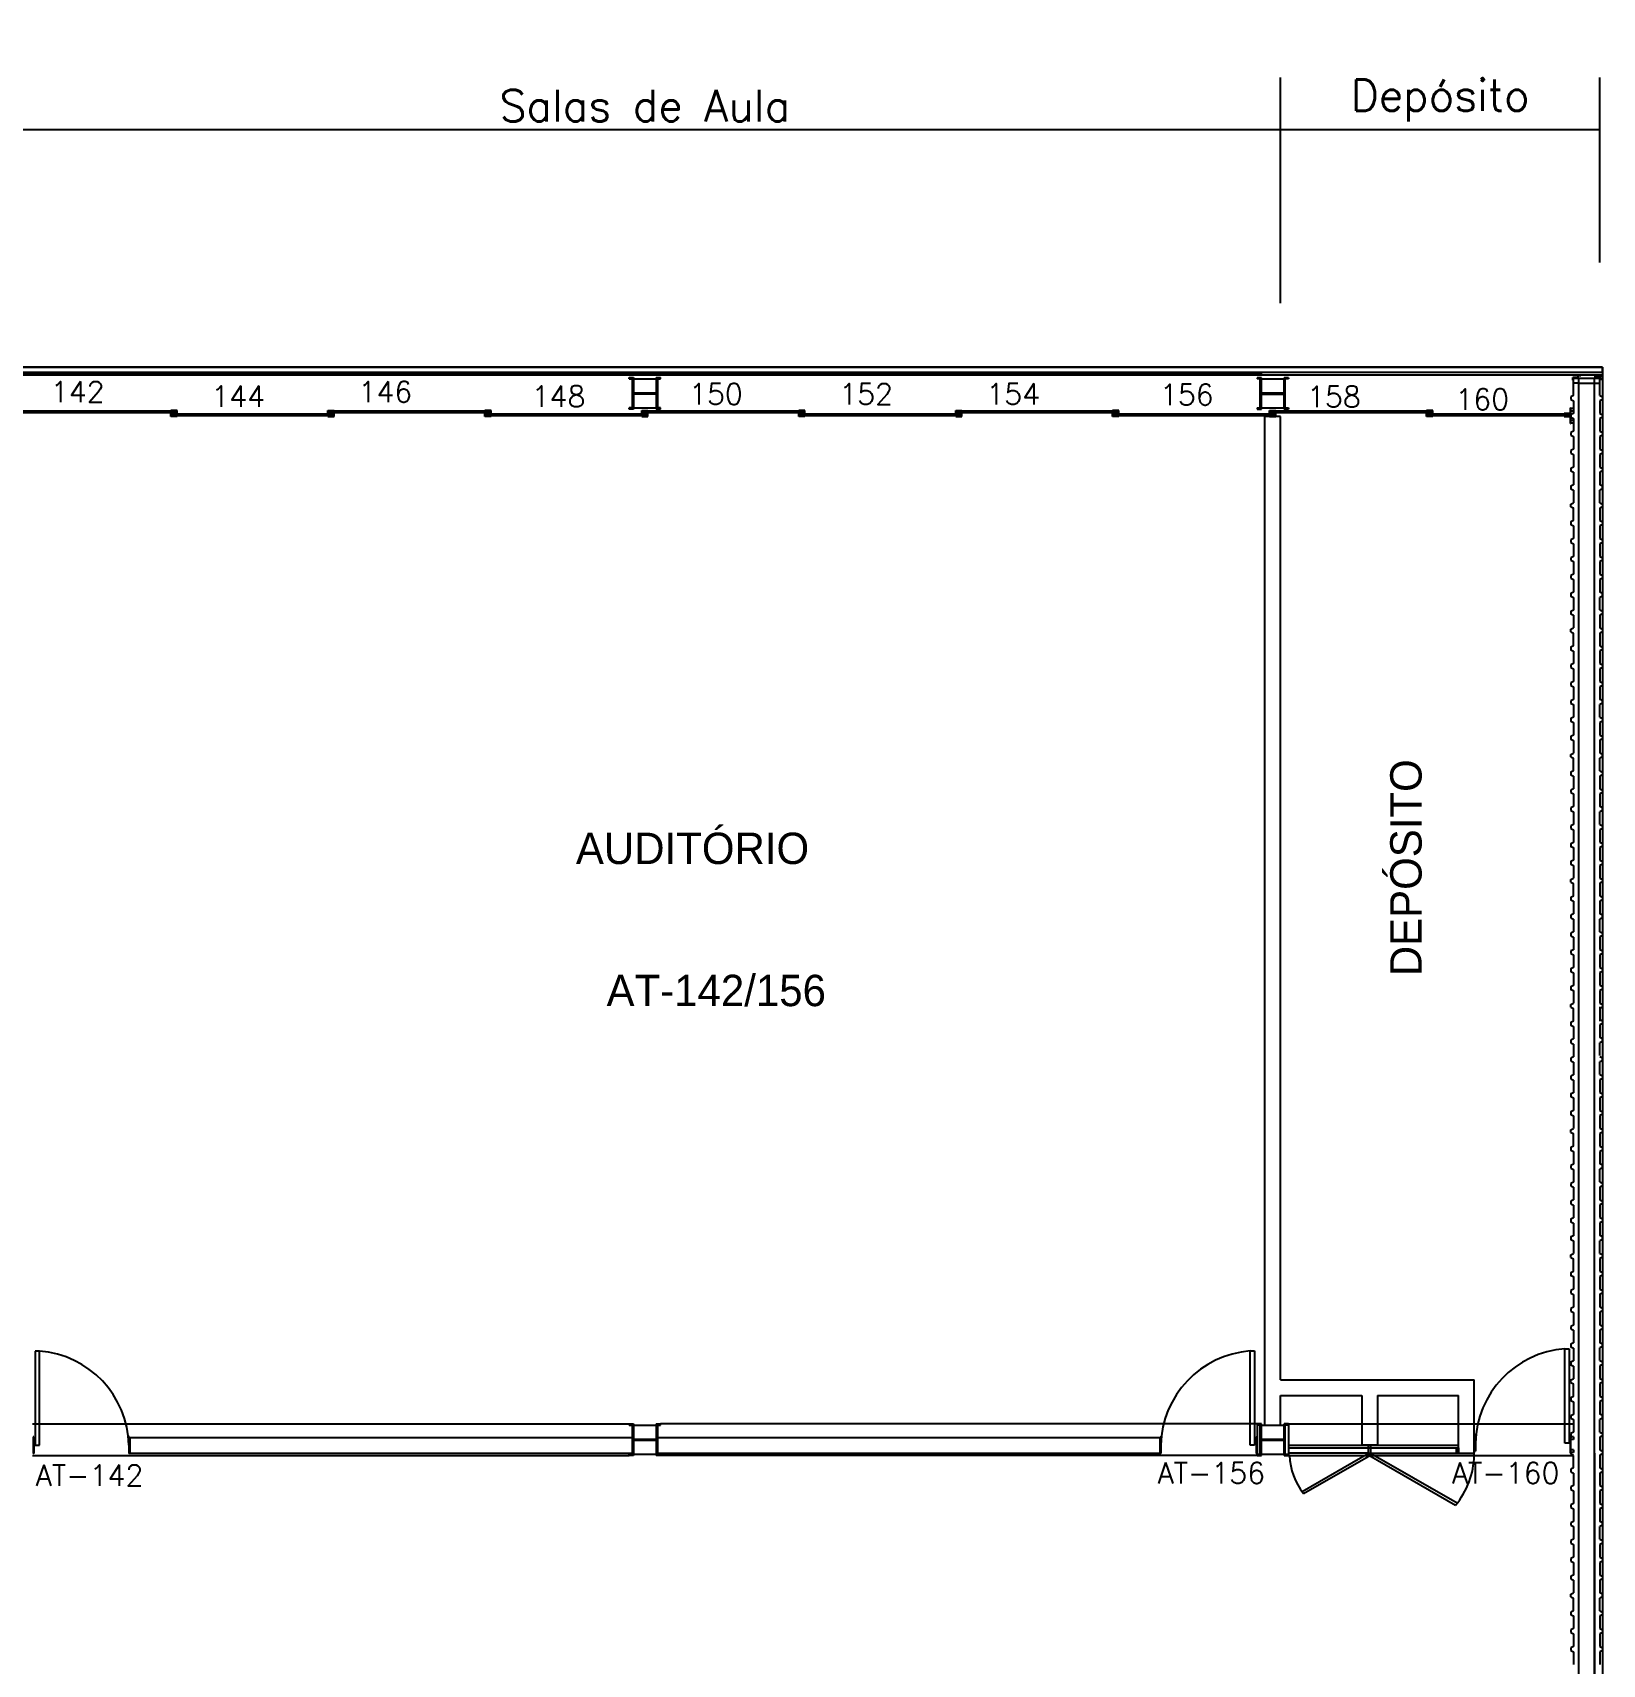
# Model space of a CAD drawing. Header units: millimetres. Extents: x 3509 to 3629, y 975 to 1006.
# Drawn here: x 3614.16 to 3629.16, y 990.36 to 1005.95 of the extents above; entities that cross this region are included whole.
import ezdxf
from ezdxf.enums import TextEntityAlignment as Align

# ---------------------------------------------------------------- set-up
doc = ezdxf.new("R2010")
doc.units = ezdxf.units.MM
for name, color, linetype in [('3', 2, 'Continuous'), ('ENDEREÇO', 2, 'Continuous'), ('MATRIZ', 2, 'Continuous'), ('MATRIZ-1', 1, 'Continuous'), ('NMOD', 2, 'Continuous'), ('TEXTO-CENTRO-CUSTO', 2, 'Continuous')]:
    doc.layers.add(name, color=color, linetype=linetype)
doc.styles.add('FONTE', font='FONTE.shx', dxfattribs={"height": 0.4})
doc.styles.add('ROMANS', font='simplex.shx', dxfattribs={"height": 0.3})
doc.styles.add('UNB-100', font='simplex.shx', dxfattribs={"height": 0.2})
doc.dimstyles.new('1', dxfattribs={"dimtxt": 0.3, "dimasz": 0.18, "dimexe": 0.5, "dimexo": 1, "dimgap": 0.08, "dimtad": 1, "dimdec": 4, "dimzin": 12, "dimdsep": 46, "dimtxsty": 'ROMANS', "dimblk1": 'NONE', "dimblk2": 'NONE', "dimsah": 1, "dimcen": 0, "dimclrd": 2, "dimclre": 2, "dimclrt": 2, "dimadec": 0, "dimazin": 0, "dimtfac": 1, "dimtdec": 4, "dimtofl": 0, "dimtmove": 2, "dimatfit": 3, "dimldrblk": 'NONE', "dimfxl": 1, "dimtolj": 1, "dimtzin": 4, "dimarcsym": 0})

# ---------------------------------------------------------------- blocks, each defined once
blk = doc.blocks.new('*D25')
at = {"layer": 'DEFPOINTS', "color": 0, "linetype": 'Continuous', "transparency": 16777216}
for p in [(3626.081, 1005.023), (3626.081, 1002.753), (3629.13, 1002.753)]:
    blk.add_point(p, dxfattribs=at)
at = {"layer": 'TEXTO-CENTRO-CUSTO', "color": 2, "linetype": 'Continuous', "lineweight": -2, "transparency": 16777216}
for p, q in [((3626.081, 1003.753), (3626.081, 1005.523)), ((3629.13, 1003.753), (3629.13, 1005.523)), ((3629.13, 1005.023), (3626.081, 1005.023))]:
    blk.add_line(p, q, dxfattribs=at)
at = {"layer": 'TEXTO-CENTRO-CUSTO', "color": 2, "linetype": 'Continuous', "transparency": 16777216, "insert": (3627.605, 1005.303), "char_height": 0.3, "attachment_point": 5, "style": 'ROMANS'}
blk.add_mtext('\\A1;\\C256;Depósito', dxfattribs=at)
blk = doc.blocks.new('_NONE')
at = {"color": 0, "linetype": 'ByBlock'}
blk.add_circle((0, 0), 0.25, dxfattribs=at)
blk = doc.blocks.new('*D31')
at = {"layer": 'DEFPOINTS', "color": 0, "transparency": 16777216}
for p in [(3613.931, 1005.023), (3613.931, 1002.366), (3626.081, 1002.366)]:
    blk.add_point(p, dxfattribs=at)
at = {"layer": 'TEXTO-CENTRO-CUSTO', "color": 2, "lineweight": -2, "transparency": 16777216}
for p, q in [((3613.931, 1003.366), (3613.931, 1005.523)), ((3626.081, 1003.366), (3626.081, 1005.523)), ((3626.081, 1005.023), (3613.931, 1005.023))]:
    blk.add_line(p, q, dxfattribs=at)
at = {"layer": 'TEXTO-CENTRO-CUSTO', "color": 2, "transparency": 16777216, "insert": (3620.006, 1005.253), "char_height": 0.3, "attachment_point": 5, "style": 'ROMANS'}
blk.add_mtext('\\A1;Salas de Aula', dxfattribs=at)

msp = doc.modelspace()

# ---------------------------------------------------------------- linework, layer by layer
msp.add_lwpolyline([(3508.85567, 1002.75329), (3629.15508, 1002.75329), (3629.15508, 978.25329), (3508.85567, 978.25329)], close=True)
at = {"layer": 'MATRIZ'}
for p, q in [((3625.93067, 992.64129), (3625.93067, 1002.28096)), ((3626.08067, 1002.28096), (3625.93067, 1002.28096)), ((3626.08067, 993.07572), (3626.08067, 1002.28096)), ((3628.85508, 1002.29992), (3628.85508, 1002.27492)), ((3614.2212, 993.35001), (3614.1812, 993.35001)), ((3614.1812, 993.35001), (3614.1812, 992.45001)), ((3614.2212, 992.45001), (3614.2212, 993.35001)), ((3625.79014, 993.35081), (3625.83014, 993.35081)), ((3625.79014, 992.45081), (3625.79014, 993.35081)), ((3625.83014, 993.35081), (3625.83014, 992.45081)), ((3628.79704, 993.3714), (3628.83704, 993.3714)), ((3628.79704, 992.4714), (3628.79704, 993.3714)), ((3628.83704, 993.3714), (3628.83704, 992.4714)), ((3626.08067, 993.07572), (3627.93077, 993.07572)), ((3627.93077, 992.35329), (3627.93077, 993.07572)), ((3626.08067, 992.92572), (3626.85572, 992.92572)), ((3626.08067, 992.64129), (3626.08067, 992.92572)), ((3626.85572, 992.92572), (3626.85572, 992.45075)), ((3627.00572, 992.92572), (3627.78077, 992.92572)), ((3627.00572, 992.92572), (3627.00572, 992.45074)), ((3627.78077, 992.37572), (3627.78077, 992.92572)), ((3619.85567, 992.64129), (3619.85567, 992.65329)), ((3619.85567, 992.65329), (3619.89767, 992.65329)), ((3619.89767, 992.65329), (3619.89767, 992.35329)), ((3620.11367, 992.65329), (3620.15567, 992.65329)), ((3620.11367, 992.65329), (3620.11367, 992.35329)), ((3620.15567, 992.64129), (3620.15567, 992.65329)), ((3625.89767, 992.65329), (3625.85567, 992.65329)), ((3625.85567, 992.65329), (3625.85567, 992.64129)), ((3625.89767, 992.35329), (3625.89767, 992.65329)), ((3626.11367, 992.35329), (3626.11367, 992.65329)), ((3626.15567, 992.65329), (3626.11367, 992.65329)), ((3626.15567, 992.65329), (3626.15567, 992.64129)), ((3614.16567, 992.53044), (3614.16067, 992.53044)), ((3614.16067, 992.53044), (3614.16067, 992.37044)), ((3614.16567, 992.53044), (3614.16567, 992.37044)), ((3615.08057, 992.53044), (3615.07557, 992.53044)), ((3615.07557, 992.53044), (3615.07557, 992.37044)), ((3615.08057, 992.53044), (3615.08057, 992.37044)), ((3615.08557, 992.52495), (3619.88567, 992.52495)), ((3615.08557, 992.52495), (3615.08557, 992.37495)), ((3619.85567, 992.64129), (3619.88567, 992.64129)), ((3619.88567, 992.64129), (3619.88567, 992.36529)), ((3619.89767, 992.64129), (3620.11367, 992.64129)), ((3619.89767, 992.50929), (3620.11367, 992.50929)), ((3619.89767, 992.49729), (3620.11367, 992.49729)), ((3620.12567, 992.64129), (3620.12567, 992.36529)), ((3620.12567, 992.64129), (3620.15567, 992.64129)), ((3620.12567, 992.52495), (3624.92577, 992.52495)), ((3624.92577, 992.52495), (3624.92577, 992.37495)), ((3624.93077, 992.53124), (3624.93577, 992.53124)), ((3624.93077, 992.53124), (3624.93077, 992.37124)), ((3624.93577, 992.53124), (3624.93577, 992.37124)), ((3625.84567, 992.53124), (3625.85067, 992.53124)), ((3625.84567, 992.53124), (3625.84567, 992.37124)), ((3625.85067, 992.53124), (3625.85067, 992.37124)), ((3625.88567, 992.64129), (3625.85567, 992.64129)), ((3625.85567, 992.64129), (3625.85567, 992.36529)), ((3625.88567, 992.36529), (3625.88567, 992.64129)), ((3625.89767, 992.64129), (3626.11367, 992.64129)), ((3625.89767, 992.50929), (3626.11367, 992.50929)), ((3625.89767, 992.49729), (3626.11367, 992.49729)), ((3626.12567, 992.36529), (3626.12567, 992.64129)), ((3626.15567, 992.64129), (3626.12567, 992.64129)), ((3626.15567, 992.64129), (3626.15567, 992.36529)), ((3627.93767, 992.55182), (3627.93767, 992.39182)), ((3627.93767, 992.55182), (3627.94267, 992.55182)), ((3627.94267, 992.55182), (3627.94267, 992.39182)), ((3628.85008, 992.37529), (3628.85008, 992.53529)), ((3628.85008, 992.53529), (3628.85508, 992.53529)), ((3628.85508, 992.53625), (3628.867, 992.53029)), ((3628.85508, 992.37529), (3628.85508, 992.53529)), ((3628.88008, 992.53029), (3628.85508, 992.53029)), ((3628.85508, 992.50529), (3628.85508, 992.53029)), ((3628.88008, 992.50529), (3628.85508, 992.50529)), ((3628.88008, 992.53029), (3628.88008, 992.50529)), ((3614.16567, 992.37044), (3614.16067, 992.37044)), ((3614.1812, 992.45001), (3614.2212, 992.45001)), ((3615.08057, 992.37044), (3615.07557, 992.37044)), ((3615.08557, 992.37495), (3619.88567, 992.37495)), ((3619.88567, 992.36529), (3619.85567, 992.36529)), ((3619.85567, 992.35329), (3619.85567, 992.36529)), ((3619.89767, 992.35329), (3619.85567, 992.35329)), ((3619.89767, 992.36529), (3620.11367, 992.36529)), ((3620.15567, 992.35329), (3620.11367, 992.35329)), ((3620.12567, 992.37495), (3624.92577, 992.37495)), ((3620.15567, 992.36529), (3620.12567, 992.36529)), ((3620.15567, 992.35329), (3620.15567, 992.36529)), ((3624.93077, 992.37124), (3624.93577, 992.37124)), ((3625.83014, 992.45081), (3625.79014, 992.45081)), ((3625.84567, 992.37124), (3625.85067, 992.37124)), ((3625.85567, 992.36529), (3625.88567, 992.36529)), ((3625.85567, 992.35329), (3625.85567, 992.36529)), ((3625.85567, 992.35329), (3625.89767, 992.35329)), ((3625.89767, 992.36529), (3626.11367, 992.36529)), ((3626.11367, 992.35329), (3626.15567, 992.35329)), ((3626.12567, 992.36529), (3626.15567, 992.36529)), ((3626.15508, 992.42579), (3627.78077, 992.4257)), ((3626.15567, 992.45079), (3627.78077, 992.4507)), ((3626.15567, 992.36529), (3626.15567, 992.35329)), ((3626.92772, 992.37572), (3626.16568, 992.37572)), ((3626.16568, 992.35329), (3626.79017, 992.35329)), ((3626.92772, 992.37572), (3626.28667, 992.00561)), ((3626.30039, 991.98764), (3626.93893, 992.3563)), ((3626.79017, 992.35329), (3626.92772, 992.35329)), ((3627.00572, 992.45074), (3626.85572, 992.45075)), ((3626.92072, 992.37579), (3626.92072, 992.45075)), ((3626.92072, 992.45068), (3626.94072, 992.45068)), ((3626.92072, 992.37572), (3626.94072, 992.37572)), ((3626.92072, 992.37572), (3626.94072, 992.37572)), ((3626.93372, 992.37572), (3626.92251, 992.3563)), ((3626.92251, 992.3563), (3627.75239, 991.87716)), ((3626.92772, 992.37572), (3626.92772, 992.35329)), ((3626.92772, 992.37572), (3626.93893, 992.3563)), ((3627.76655, 991.89489), (3626.93372, 992.37572)), ((3626.93372, 992.37572), (3626.93372, 992.35329)), ((3626.93372, 992.37572), (3627.78077, 992.37572)), ((3626.93372, 992.35329), (3627.93077, 992.35329)), ((3626.94072, 992.45068), (3626.94072, 992.37572)), ((3627.76077, 992.37579), (3627.76077, 992.42579)), ((3627.76077, 992.42572), (3627.78077, 992.42572)), ((3627.76077, 992.37572), (3627.78077, 992.37572)), ((3627.78077, 992.42572), (3627.78077, 992.37572)), ((3627.78077, 992.37572), (3627.93077, 992.37572)), ((3627.93767, 992.39182), (3627.94267, 992.39182)), ((3628.83704, 992.4714), (3628.79704, 992.4714)), ((3628.85008, 992.37529), (3628.85508, 992.37529)), ((3628.88008, 992.40523), (3628.85508, 992.40523)), ((3628.85508, 992.38023), (3628.85508, 992.40523)), ((3628.85508, 992.38023), (3628.85508, 992.36745)), ((3628.88008, 992.38023), (3628.85508, 992.38023)), ((3628.85508, 992.36745), (3628.88008, 992.35495)), ((3628.88008, 992.40523), (3628.88008, 992.38023))]:
    msp.add_line(p, q, dxfattribs=at)
for centre, radius, start, end in [((3614.15174, 992.42854), 0.92408, 1.357712, 85.689503), ((3625.85959, 992.42934), 0.92408, 94.310497, 178.642288), ((3628.8665, 992.44993), 0.92408, 94.310497, 178.642288), ((3626.79017, 992.37572), 0.62489, 182.056655, 218.392095), ((3627.14627, 992.37572), 0.78482, 320.561489, 358.362579)]:
    msp.add_arc(centre, radius, start, end, dxfattribs=at)
at = {"layer": 'MATRIZ-1'}
for p, q in [((3629.15508, 1002.75329), (3508.85567, 1002.75329)), ((3629.15508, 1002.70329), (3594.51008, 1002.70329)), ((3629.15508, 1002.67829), (3594.51008, 1002.67829)), ((3625.90525, 1002.68763), (3596.69375, 1002.68763)), ((3619.85567, 1002.64172), (3619.85567, 1002.65372)), ((3619.85567, 1002.65372), (3619.89767, 1002.65372)), ((3619.85567, 1002.64172), (3619.88567, 1002.64172)), ((3619.88567, 1002.64172), (3619.88567, 1002.36572)), ((3619.89767, 1002.65372), (3619.89767, 1002.35372)), ((3619.89767, 1002.64172), (3620.11367, 1002.64172)), ((3620.11367, 1002.65372), (3620.11367, 1002.35372)), ((3620.11367, 1002.65372), (3620.15567, 1002.65372)), ((3620.12567, 1002.64172), (3620.12567, 1002.36572)), ((3620.12567, 1002.64172), (3620.15567, 1002.64172)), ((3620.15567, 1002.64172), (3620.15567, 1002.65372)), ((3625.89767, 1002.70329), (3625.85567, 1002.70329)), ((3625.85567, 1002.65329), (3625.85567, 1002.64129)), ((3625.89767, 1002.65329), (3625.85567, 1002.65329)), ((3625.88567, 1002.64129), (3625.85567, 1002.64129)), ((3625.88567, 1002.36529), (3625.88567, 1002.64129)), ((3625.89767, 1002.35329), (3625.89767, 1002.65329)), ((3625.89767, 1002.64172), (3626.11367, 1002.64172)), ((3626.11367, 1002.35329), (3626.11367, 1002.65329)), ((3626.15567, 1002.65329), (3626.11367, 1002.65329)), ((3626.15567, 1002.64129), (3626.12567, 1002.64129)), ((3626.12567, 1002.36529), (3626.12567, 1002.64129)), ((3626.15567, 1002.65329), (3626.15567, 1002.64129)), ((3628.87414, 1002.62972), (3628.87414, 1002.65572)), ((3628.92308, 1002.65572), (3628.87414, 1002.65572)), ((3628.88008, 1002.65372), (3628.88008, 1002.65372)), ((3628.88008, 1002.65372), (3628.88008, 1002.65372)), ((3628.88008, 1002.59972), (3628.88008, 1002.64972)), ((3628.88008, 1002.64972), (3629.13008, 1002.64972)), ((3628.92308, 1002.65572), (3628.92308, 1002.6729)), ((3628.92308, 1002.6729), (3628.94808, 1002.6729)), ((3628.92408, 1002.6729), (3628.94808, 1002.6729)), ((3628.93008, 1002.59972), (3628.93008, 1002.64972)), ((3629.08008, 1002.59972), (3629.08008, 1002.64972)), ((3629.08708, 1002.65572), (3629.08708, 1002.67168)), ((3629.08708, 1002.67168), (3629.15508, 1002.67168)), ((3629.08708, 1002.65572), (3629.14161, 1002.65572)), ((3629.13008, 1002.59972), (3629.13008, 1002.64972)), ((3629.14161, 1002.62972), (3629.14161, 1002.65572)), ((3629.15508, 1002.70329), (3629.15508, 1002.75329)), ((3629.15508, 1002.7038), (3629.15508, 1002.67168)), ((3619.89767, 1002.50972), (3620.11367, 1002.50972)), ((3619.89767, 1002.49772), (3620.11367, 1002.49772)), ((3625.89767, 1002.50929), (3626.11367, 1002.50929)), ((3625.89767, 1002.49729), (3626.11367, 1002.49729)), ((3628.88008, 1002.48288), (3628.85508, 1002.47038)), ((3628.88008, 1002.48288), (3628.88008, 1002.59972)), ((3628.93008, 1002.59972), (3628.88008, 1002.59972)), ((3628.93008, 987.28053), (3628.93008, 1002.59972)), ((3628.93008, 1002.59972), (3629.08008, 1002.59972)), ((3629.08008, 987.28053), (3629.08008, 1002.59972)), ((3629.08008, 1002.59972), (3629.13008, 1002.59972)), ((3629.13008, 1002.48249), (3629.13008, 1002.59972)), ((3629.13008, 1002.48249), (3629.15508, 1002.46999)), ((3615.52867, 1002.33396), (3613.98267, 1002.33396)), ((3615.52867, 1002.31796), (3613.98267, 1002.31796)), ((3615.53567, 1002.34096), (3615.47567, 1002.34096)), ((3615.52867, 1002.31796), (3615.52867, 1002.33396)), ((3615.53567, 1002.31096), (3615.53567, 1002.34096)), ((3616.97567, 1002.34096), (3617.03567, 1002.34096)), ((3616.97567, 1002.31096), (3616.97567, 1002.34096)), ((3616.98267, 1002.31796), (3616.98267, 1002.33396)), ((3618.52867, 1002.33396), (3616.98267, 1002.33396)), ((3618.52867, 1002.31796), (3616.98267, 1002.31796)), ((3618.53567, 1002.34096), (3618.47567, 1002.34096)), ((3618.52867, 1002.31796), (3618.52867, 1002.33396)), ((3618.53567, 1002.31096), (3618.53567, 1002.34096)), ((3619.88567, 1002.36572), (3619.85567, 1002.36572)), ((3619.85567, 1002.35372), (3619.85567, 1002.36572)), ((3619.89767, 1002.35372), (3619.85567, 1002.35372)), ((3619.89767, 1002.36572), (3620.11367, 1002.36572)), ((3619.97567, 1002.34096), (3620.03567, 1002.34096)), ((3619.97567, 1002.31096), (3619.97567, 1002.34096)), ((3619.98267, 1002.31796), (3619.98267, 1002.33396)), ((3621.52867, 1002.33396), (3619.98267, 1002.33396)), ((3621.52867, 1002.31796), (3619.98267, 1002.31796)), ((3620.15567, 1002.35372), (3620.11367, 1002.35372)), ((3620.15567, 1002.36572), (3620.12567, 1002.36572)), ((3620.15567, 1002.35372), (3620.15567, 1002.36572)), ((3621.53567, 1002.34096), (3621.47567, 1002.34096)), ((3621.52867, 1002.31796), (3621.52867, 1002.33396)), ((3621.53567, 1002.31096), (3621.53567, 1002.34096)), ((3622.97567, 1002.34096), (3623.03567, 1002.34096)), ((3622.97567, 1002.31096), (3622.97567, 1002.34096)), ((3624.52867, 1002.33396), (3622.98267, 1002.33396)), ((3622.98267, 1002.31796), (3622.98267, 1002.33396)), ((3624.52867, 1002.31796), (3622.98267, 1002.31796)), ((3624.53567, 1002.34096), (3624.47567, 1002.34096)), ((3624.52867, 1002.31796), (3624.52867, 1002.33396)), ((3624.53567, 1002.31096), (3624.53567, 1002.34096)), ((3625.85567, 1002.36529), (3625.88567, 1002.36529)), ((3625.85567, 1002.36529), (3625.85567, 1002.35329)), ((3625.85567, 1002.35329), (3625.89767, 1002.35329)), ((3625.89767, 1002.36572), (3626.11367, 1002.36572)), ((3625.97567, 1002.34096), (3626.03567, 1002.34096)), ((3625.97567, 1002.31096), (3625.97567, 1002.34096)), ((3627.52867, 1002.33396), (3625.98267, 1002.33396)), ((3625.98267, 1002.31796), (3625.98267, 1002.33396)), ((3627.52867, 1002.31796), (3625.98267, 1002.31796)), ((3626.11367, 1002.35329), (3626.15567, 1002.35329)), ((3626.12567, 1002.36529), (3626.15567, 1002.36529)), ((3626.15567, 1002.36529), (3626.15567, 1002.35329)), ((3627.53567, 1002.34096), (3627.47567, 1002.34096)), ((3627.52867, 1002.31796), (3627.52867, 1002.33396)), ((3627.53567, 1002.31096), (3627.53567, 1002.34096)), ((3628.85008, 1002.21448), (3628.85008, 1002.36448)), ((3628.85008, 1002.36448), (3628.85508, 1002.36448)), ((3628.85508, 1002.47038), (3628.85508, 1002.44538)), ((3628.85508, 1002.44538), (3628.88008, 1002.43288)), ((3628.85508, 1002.21448), (3628.85508, 1002.36448)), ((3628.85508, 1002.33448), (3628.85508, 1002.35948)), ((3628.88008, 1002.35948), (3628.85508, 1002.35948)), ((3628.88008, 1002.33448), (3628.85508, 1002.33448)), ((3628.88008, 1002.43288), (3628.88008, 1002.31242)), ((3628.88008, 1002.35948), (3628.88008, 1002.33448)), ((3629.15508, 1002.44499), (3629.13008, 1002.43249)), ((3629.13008, 1002.43249), (3629.13008, 1002.31204)), ((3629.15508, 1002.46999), (3629.15508, 1002.44499)), ((3615.47567, 1002.31096), (3615.53567, 1002.31096)), ((3615.47567, 1002.28096), (3615.47567, 1002.31096)), ((3615.53567, 1002.28096), (3615.47567, 1002.28096)), ((3617.02867, 1002.30396), (3615.48267, 1002.30396)), ((3615.48267, 1002.30396), (3615.48267, 1002.28796)), ((3617.02867, 1002.28796), (3615.48267, 1002.28796)), ((3617.03567, 1002.31096), (3616.97567, 1002.31096)), ((3616.97567, 1002.28096), (3617.03567, 1002.28096)), ((3617.02867, 1002.30396), (3617.02867, 1002.28796)), ((3617.03567, 1002.28096), (3617.03567, 1002.31096)), ((3618.47567, 1002.31096), (3618.53567, 1002.31096)), ((3618.47567, 1002.28096), (3618.47567, 1002.31096)), ((3618.53567, 1002.28096), (3618.47567, 1002.28096)), ((3620.02867, 1002.30396), (3618.48267, 1002.30396)), ((3618.48267, 1002.30396), (3618.48267, 1002.28796)), ((3620.02867, 1002.28796), (3618.48267, 1002.28796)), ((3620.03567, 1002.31096), (3619.97567, 1002.31096)), ((3619.97567, 1002.28096), (3620.03567, 1002.28096)), ((3620.02867, 1002.30396), (3620.02867, 1002.28796)), ((3620.03567, 1002.28096), (3620.03567, 1002.31096)), ((3621.47567, 1002.31096), (3621.53567, 1002.31096)), ((3621.47567, 1002.28096), (3621.47567, 1002.31096)), ((3621.53567, 1002.28096), (3621.47567, 1002.28096)), ((3623.02867, 1002.30396), (3621.48267, 1002.30396)), ((3621.48267, 1002.30396), (3621.48267, 1002.28796)), ((3623.02867, 1002.28796), (3621.48267, 1002.28796)), ((3623.03567, 1002.31096), (3622.97567, 1002.31096)), ((3622.97567, 1002.28096), (3623.03567, 1002.28096)), ((3623.02867, 1002.30396), (3623.02867, 1002.28796)), ((3623.03567, 1002.28096), (3623.03567, 1002.31096)), ((3624.47567, 1002.31096), (3624.53567, 1002.31096)), ((3624.47567, 1002.28096), (3624.47567, 1002.31096)), ((3624.53567, 1002.28096), (3624.47567, 1002.28096)), ((3624.48267, 1002.30396), (3624.48267, 1002.28796)), ((3626.02867, 1002.30396), (3624.48267, 1002.30396)), ((3626.02867, 1002.28796), (3624.48267, 1002.28796)), ((3626.03567, 1002.31096), (3625.97567, 1002.31096)), ((3625.97567, 1002.28096), (3626.03567, 1002.28096)), ((3626.02867, 1002.30396), (3626.02867, 1002.28796)), ((3626.03567, 1002.28096), (3626.03567, 1002.31096)), ((3627.47567, 1002.31096), (3627.53567, 1002.31096)), ((3627.47567, 1002.28096), (3627.47567, 1002.31096)), ((3627.53567, 1002.28096), (3627.47567, 1002.28096)), ((3628.84308, 1002.30396), (3627.48267, 1002.30396)), ((3627.48267, 1002.30396), (3627.48267, 1002.28796)), ((3628.84308, 1002.28796), (3627.48267, 1002.28796)), ((3628.85008, 1002.31096), (3628.79008, 1002.31096)), ((3628.79008, 1002.28096), (3628.85008, 1002.28096)), ((3628.84308, 1002.30396), (3628.84308, 1002.28796)), ((3628.85008, 1002.28096), (3628.85008, 1002.31096)), ((3628.85008, 1002.21448), (3628.85508, 1002.21448)), ((3628.88008, 1002.31242), (3628.85508, 1002.29992)), ((3628.85508, 1002.27492), (3628.88008, 1002.26242)), ((3628.85508, 1002.21942), (3628.85508, 1002.24442)), ((3628.88008, 1002.24442), (3628.85508, 1002.24442)), ((3628.88008, 1002.21942), (3628.85508, 1002.21942)), ((3628.88008, 1002.26242), (3628.88008, 1002.14128)), ((3628.88008, 1002.24442), (3628.88008, 1002.21942)), ((3629.13008, 1002.31204), (3629.15508, 1002.29954)), ((3629.15508, 1002.27454), (3629.13008, 1002.26204)), ((3629.13008, 1002.26204), (3629.13008, 1002.14089)), ((3629.15508, 1002.29954), (3629.15508, 1002.27454)), ((3628.88008, 1002.14128), (3628.85508, 1002.12878)), ((3628.85508, 1002.12878), (3628.85508, 1002.10378)), ((3628.85508, 1002.10378), (3628.88008, 1002.09128)), ((3628.88008, 1002.09128), (3628.88008, 1001.97014)), ((3629.13008, 1002.14089), (3629.15508, 1002.12839)), ((3629.15508, 1002.10339), (3629.13008, 1002.09089)), ((3629.13008, 1002.09089), (3629.13008, 1001.97009)), ((3629.15508, 1002.12839), (3629.15508, 1002.10339)), ((3628.88008, 1001.97014), (3628.85508, 1001.95764)), ((3628.85508, 1001.95764), (3628.85508, 1001.93264)), ((3628.85508, 1001.93264), (3628.88008, 1001.92014)), ((3628.88008, 1001.92014), (3628.88008, 1001.79934)), ((3629.13008, 1001.97009), (3629.15508, 1001.95759)), ((3629.15508, 1001.93259), (3629.13008, 1001.92009)), ((3629.13008, 1001.92009), (3629.13008, 1001.79929)), ((3629.15508, 1001.95759), (3629.15508, 1001.93259)), ((3628.88008, 1001.74934), (3628.88008, 1001.62854)), ((3629.13008, 1001.79929), (3629.15508, 1001.78679)), ((3629.15508, 1001.76179), (3629.13008, 1001.74929)), ((3629.13008, 1001.74929), (3629.13008, 1001.62849)), ((3629.15508, 1001.78679), (3629.15508, 1001.76179)), ((3628.88008, 1001.57854), (3628.88008, 1001.45774)), ((3629.15508, 1001.61599), (3629.13008, 1001.62849)), ((3629.15508, 1001.59099), (3629.13008, 1001.57849)), ((3629.13008, 1001.45769), (3629.13008, 1001.57849)), ((3629.15508, 1001.59099), (3629.15508, 1001.61599)), ((3628.85508, 1001.44524), (3628.88008, 1001.45774)), ((3628.85508, 1001.42024), (3628.85508, 1001.44524)), ((3628.85508, 1001.42024), (3628.88008, 1001.40774)), ((3628.88008, 1001.28694), (3628.88008, 1001.40774)), ((3629.13008, 1001.45769), (3629.15508, 1001.44519)), ((3629.15508, 1001.42019), (3629.13008, 1001.40769)), ((3629.13008, 1001.40769), (3629.13008, 1001.28724)), ((3629.15508, 1001.44519), (3629.15508, 1001.42019)), ((3628.88008, 1001.23694), (3628.88008, 1001.11648)), ((3629.13008, 1001.28724), (3629.15508, 1001.27474)), ((3629.15508, 1001.24974), (3629.13008, 1001.23724)), ((3629.13008, 1001.23724), (3629.13008, 1001.11609)), ((3629.15508, 1001.27474), (3629.15508, 1001.24974)), ((3628.88008, 1001.11648), (3628.85508, 1001.10398)), ((3628.85508, 1001.10398), (3628.85508, 1001.07898)), ((3628.85508, 1001.07898), (3628.88008, 1001.06648)), ((3629.13008, 1001.11609), (3629.15508, 1001.10359)), ((3629.15508, 1001.07859), (3629.13008, 1001.06609)), ((3629.15508, 1001.10359), (3629.15508, 1001.07859)), ((3628.88008, 1000.94534), (3628.85508, 1000.93284)), ((3628.85508, 1000.93284), (3628.85508, 1000.90784)), ((3628.88008, 1001.06648), (3628.88008, 1000.94534)), ((3629.13008, 1001.06609), (3629.13008, 1000.94529)), ((3629.13008, 1000.94529), (3629.15508, 1000.93279)), ((3629.15508, 1000.93279), (3629.15508, 1000.90779)), ((3628.85508, 1000.90784), (3628.88008, 1000.89534)), ((3628.88008, 1000.7742), (3628.85508, 1000.7617)), ((3628.85508, 1000.7617), (3628.85508, 1000.7367)), ((3628.88008, 1000.89534), (3628.88008, 1000.7742)), ((3629.15508, 1000.90779), (3629.13008, 1000.89529)), ((3629.13008, 1000.89529), (3629.13008, 1000.77449)), ((3629.13008, 1000.77449), (3629.15508, 1000.76199)), ((3629.15508, 1000.76199), (3629.15508, 1000.73699)), ((3628.85508, 1000.7367), (3628.88008, 1000.7242)), ((3628.88008, 1000.7242), (3628.88008, 1000.6034)), ((3629.15508, 1000.73699), (3629.13008, 1000.72449)), ((3629.13008, 1000.72449), (3629.13008, 1000.60369)), ((3629.15508, 1000.59119), (3629.13008, 1000.60369)), ((3628.88008, 1000.5534), (3628.88008, 1000.4326)), ((3629.15508, 1000.56619), (3629.13008, 1000.55369)), ((3629.13008, 1000.43289), (3629.13008, 1000.55369)), ((3629.15508, 1000.56619), (3629.15508, 1000.59119)), ((3628.88008, 1000.3826), (3628.88008, 1000.2618)), ((3629.13008, 1000.43289), (3629.15508, 1000.42039)), ((3629.15508, 1000.39539), (3629.13008, 1000.38289)), ((3629.13008, 1000.38289), (3629.13008, 1000.26244)), ((3629.15508, 1000.42039), (3629.15508, 1000.39539)), ((3628.85508, 1000.2493), (3628.88008, 1000.2618)), ((3628.85508, 1000.2243), (3628.85508, 1000.2493)), ((3628.85508, 1000.2243), (3628.88008, 1000.2118)), ((3628.88008, 1000.091), (3628.88008, 1000.2118)), ((3629.13008, 1000.26244), (3629.15508, 1000.24994)), ((3629.15508, 1000.22494), (3629.13008, 1000.21244)), ((3629.13008, 1000.21244), (3629.13008, 1000.09129)), ((3629.15508, 1000.24994), (3629.15508, 1000.22494)), ((3628.88008, 1000.041), (3628.88008, 999.92054)), ((3629.13008, 1000.09129), (3629.15508, 1000.07879)), ((3629.15508, 1000.05379), (3629.13008, 1000.04129)), ((3629.13008, 1000.04129), (3629.13008, 999.92049)), ((3629.15508, 1000.07879), (3629.15508, 1000.05379)), ((3628.88008, 999.92054), (3628.85508, 999.90804)), ((3628.85508, 999.90804), (3628.85508, 999.88304)), ((3628.85508, 999.88304), (3628.88008, 999.87054)), ((3628.88008, 999.87054), (3628.88008, 999.7494)), ((3629.13008, 999.92049), (3629.15508, 999.90799)), ((3629.15508, 999.88299), (3629.13008, 999.87049)), ((3629.13008, 999.87049), (3629.13008, 999.74969)), ((3629.15508, 999.90799), (3629.15508, 999.88299)), ((3628.88008, 999.7494), (3628.85508, 999.7369)), ((3628.85508, 999.7369), (3628.85508, 999.7119)), ((3628.85508, 999.7119), (3628.88008, 999.6994)), ((3628.88008, 999.6994), (3628.88008, 999.57826)), ((3629.13008, 999.74969), (3629.15508, 999.73719)), ((3629.15508, 999.71219), (3629.13008, 999.69969)), ((3629.13008, 999.69969), (3629.13008, 999.57889)), ((3629.15508, 999.73719), (3629.15508, 999.71219)), ((3628.88008, 999.57826), (3628.85508, 999.56576)), ((3628.85508, 999.56576), (3628.85508, 999.54076)), ((3628.85508, 999.54076), (3628.88008, 999.52826)), ((3628.88008, 999.52826), (3628.88008, 999.40746)), ((3629.15508, 999.56639), (3629.13008, 999.57889)), ((3629.15508, 999.54139), (3629.13008, 999.52889)), ((3629.13008, 999.40809), (3629.13008, 999.52889)), ((3629.15508, 999.54139), (3629.15508, 999.56639)), ((3628.88008, 999.35746), (3628.88008, 999.23666)), ((3629.13008, 999.40809), (3629.15508, 999.39559)), ((3629.15508, 999.37059), (3629.13008, 999.35809)), ((3629.13008, 999.35809), (3629.13008, 999.23763)), ((3629.15508, 999.39559), (3629.15508, 999.37059)), ((3629.13008, 999.23763), (3629.15508, 999.22513)), ((3629.15508, 999.20013), (3629.13008, 999.18763)), ((3629.15508, 999.22513), (3629.15508, 999.20013)), ((3628.85508, 999.05336), (3628.88008, 999.06586)), ((3628.85508, 999.02836), (3628.85508, 999.05336)), ((3628.88008, 999.18666), (3628.88008, 999.06586)), ((3629.13008, 999.18763), (3629.13008, 999.06649)), ((3629.13008, 999.06649), (3629.15508, 999.05399)), ((3629.15508, 999.02865), (3629.15508, 999.05365)), ((3628.85508, 999.02836), (3628.88008, 999.01586)), ((3628.88008, 998.89506), (3628.88008, 999.01586)), ((3629.15508, 999.02865), (3629.13008, 999.01615)), ((3629.13008, 998.89535), (3629.13008, 999.01615)), ((3629.13008, 998.89535), (3629.15508, 998.88285)), ((3628.88008, 998.84506), (3628.88008, 998.7246)), ((3629.15508, 998.85785), (3629.13008, 998.84535)), ((3629.13008, 998.84535), (3629.13008, 998.72489)), ((3629.15508, 998.88285), (3629.15508, 998.85785)), ((3628.88008, 998.7246), (3628.85508, 998.7121)), ((3628.85508, 998.7121), (3628.85508, 998.6871)), ((3628.85508, 998.6871), (3628.88008, 998.6746)), ((3628.88008, 998.6746), (3628.88008, 998.55346)), ((3629.13008, 998.72489), (3629.15508, 998.71239)), ((3629.15508, 998.68739), (3629.13008, 998.67489)), ((3629.13008, 998.67489), (3629.13008, 998.55409)), ((3629.15508, 998.71239), (3629.15508, 998.68739)), ((3628.88008, 998.55346), (3628.85508, 998.54096)), ((3628.85508, 998.54096), (3628.85508, 998.51596)), ((3628.85508, 998.51596), (3628.88008, 998.50346)), ((3628.88008, 998.50346), (3628.88008, 998.38232)), ((3629.15508, 998.54159), (3629.13008, 998.55409)), ((3629.15508, 998.51659), (3629.13008, 998.50409)), ((3629.13008, 998.38329), (3629.13008, 998.50409)), ((3629.15508, 998.51659), (3629.15508, 998.54159)), ((3628.88008, 998.38232), (3628.85508, 998.36982)), ((3628.85508, 998.36982), (3628.85508, 998.34482)), ((3628.85508, 998.34482), (3628.88008, 998.33232)), ((3628.88008, 998.33232), (3628.88008, 998.21152)), ((3629.13008, 998.38329), (3629.15508, 998.37079)), ((3629.15508, 998.34579), (3629.13008, 998.33329)), ((3629.13008, 998.33329), (3629.13008, 998.21283)), ((3629.15508, 998.37079), (3629.15508, 998.34579)), ((3628.88008, 998.16152), (3628.88008, 998.04072)), ((3629.13008, 998.21283), (3629.15508, 998.20033)), ((3629.15508, 998.17533), (3629.13008, 998.16283)), ((3629.13008, 998.16283), (3629.13008, 998.04169)), ((3629.15508, 998.20033), (3629.15508, 998.17533)), ((3628.88008, 997.99072), (3628.88008, 997.86992)), ((3629.13008, 998.04169), (3629.15508, 998.02919)), ((3629.15508, 998.00419), (3629.13008, 997.99169)), ((3629.13008, 997.99169), (3629.13008, 997.87089)), ((3629.15508, 998.02919), (3629.15508, 998.00419)), ((3628.85508, 997.85742), (3628.88008, 997.86992)), ((3628.85508, 997.83242), (3628.85508, 997.85742)), ((3628.85508, 997.83242), (3628.88008, 997.81992)), ((3628.88008, 997.69912), (3628.88008, 997.81992)), ((3629.13008, 997.87089), (3629.15508, 997.85839)), ((3629.15508, 997.83339), (3629.13008, 997.82089)), ((3629.13008, 997.82089), (3629.13008, 997.70009)), ((3629.15508, 997.85839), (3629.15508, 997.83339)), ((3628.88008, 997.64912), (3628.88008, 997.52866)), ((3629.13008, 997.70009), (3629.15508, 997.68759)), ((3629.15508, 997.66259), (3629.13008, 997.65009)), ((3629.13008, 997.65009), (3629.13008, 997.52929)), ((3629.15508, 997.68759), (3629.15508, 997.66259)), ((3628.88008, 997.52866), (3628.85508, 997.51616)), ((3628.85508, 997.51616), (3628.85508, 997.49116)), ((3628.85508, 997.49116), (3628.88008, 997.47866)), ((3629.15508, 997.51679), (3629.13008, 997.52929)), ((3629.15508, 997.49179), (3629.13008, 997.47929)), ((3629.15508, 997.49179), (3629.15508, 997.51679)), ((3628.88008, 997.35752), (3628.85508, 997.34502)), ((3628.85508, 997.34502), (3628.85508, 997.32002)), ((3628.88008, 997.47866), (3628.88008, 997.35752)), ((3629.13008, 997.35849), (3629.13008, 997.47929)), ((3629.13008, 997.35849), (3629.15508, 997.34599)), ((3629.15508, 997.34599), (3629.15508, 997.32099)), ((3628.85508, 997.32002), (3628.88008, 997.30752)), ((3628.88008, 997.18638), (3628.85508, 997.17388)), ((3628.85508, 997.17388), (3628.85508, 997.14888)), ((3628.88008, 997.30752), (3628.88008, 997.18638)), ((3629.15508, 997.32099), (3629.13008, 997.30849)), ((3629.13008, 997.30849), (3629.13008, 997.18803)), ((3629.13008, 997.18803), (3629.15508, 997.17553)), ((3629.15508, 997.17553), (3629.15508, 997.15053)), ((3628.85508, 997.14888), (3628.88008, 997.13638)), ((3628.88008, 997.13638), (3628.88008, 997.01558)), ((3629.15508, 997.15053), (3629.13008, 997.13803)), ((3629.13008, 997.13803), (3629.13008, 997.01689)), ((3629.13008, 997.01689), (3629.15508, 997.00439)), ((3628.88008, 996.96558), (3628.88008, 996.84478)), ((3629.15508, 996.97939), (3629.13008, 996.96689)), ((3629.13008, 996.96689), (3629.13008, 996.84609)), ((3629.15508, 997.00439), (3629.15508, 996.97939)), ((3628.88008, 996.79478), (3628.88008, 996.67398)), ((3629.13008, 996.84609), (3629.15508, 996.83359)), ((3629.15508, 996.80859), (3629.13008, 996.79609)), ((3629.13008, 996.79609), (3629.13008, 996.67529)), ((3629.15508, 996.83359), (3629.15508, 996.80859)), ((3628.85508, 996.66148), (3628.88008, 996.67398)), ((3628.85508, 996.63648), (3628.85508, 996.66148)), ((3628.85508, 996.63648), (3628.88008, 996.62398)), ((3628.88008, 996.50318), (3628.88008, 996.62398)), ((3629.13008, 996.67529), (3629.15508, 996.66279)), ((3629.13008, 996.63894), (3629.13008, 996.51814)), ((3629.15508, 996.63779), (3629.13008, 996.62529)), ((3629.13008, 996.62529), (3629.13008, 996.50449)), ((3629.15508, 996.66279), (3629.15508, 996.63779)), ((3628.88008, 996.45318), (3628.88008, 996.33272)), ((3629.13008, 996.51814), (3629.15508, 996.50564)), ((3629.15508, 996.48064), (3629.13008, 996.46814)), ((3629.13008, 996.46814), (3629.13008, 996.34734)), ((3629.15508, 996.50564), (3629.15508, 996.48064)), ((3628.88008, 996.33272), (3628.85508, 996.32022)), ((3628.85508, 996.32022), (3628.85508, 996.29522)), ((3628.85508, 996.29522), (3628.88008, 996.28272)), ((3628.88008, 996.28272), (3628.88008, 996.16158)), ((3629.15508, 996.33484), (3629.13008, 996.34734)), ((3629.15508, 996.30984), (3629.13008, 996.29734)), ((3629.13008, 996.17654), (3629.13008, 996.29734)), ((3629.15508, 996.30984), (3629.15508, 996.33484)), ((3628.88008, 996.16158), (3628.85508, 996.14908)), ((3628.85508, 996.14908), (3628.85508, 996.12408)), ((3628.85508, 996.12408), (3628.88008, 996.11158)), ((3628.88008, 996.11158), (3628.88008, 995.99044)), ((3629.15508, 996.15039), (3629.13008, 996.16289)), ((3629.15508, 996.12539), (3629.13008, 996.11289)), ((3629.13008, 995.99209), (3629.13008, 996.11289)), ((3629.15508, 996.12539), (3629.15508, 996.15039)), ((3628.88008, 995.99044), (3628.85508, 995.97794)), ((3628.85508, 995.97794), (3628.85508, 995.95294)), ((3628.85508, 995.95294), (3628.88008, 995.94044)), ((3628.88008, 995.94044), (3628.88008, 995.81964)), ((3629.13008, 995.99209), (3629.15508, 995.97959)), ((3629.15508, 995.95459), (3629.13008, 995.94209)), ((3629.13008, 995.94209), (3629.13008, 995.82163)), ((3629.15508, 995.97959), (3629.15508, 995.95459)), ((3628.88008, 995.76964), (3628.88008, 995.64884)), ((3629.13008, 995.82163), (3629.15508, 995.80913)), ((3629.15508, 995.78413), (3629.13008, 995.77163)), ((3629.13008, 995.77163), (3629.13008, 995.65049)), ((3629.15508, 995.80913), (3629.15508, 995.78413)), ((3629.13008, 995.65049), (3629.15508, 995.63799)), ((3629.15508, 995.61299), (3629.13008, 995.60049)), ((3629.15508, 995.63799), (3629.15508, 995.61299)), ((3628.85508, 995.46554), (3628.88008, 995.47804)), ((3628.85508, 995.44054), (3628.85508, 995.46554)), ((3628.88008, 995.59884), (3628.88008, 995.47804)), ((3629.13008, 995.60049), (3629.13008, 995.47969)), ((3629.13008, 995.47969), (3629.15508, 995.46719)), ((3629.15508, 995.46719), (3629.15508, 995.44219)), ((3628.85508, 995.44054), (3628.88008, 995.42804)), ((3628.88008, 995.30724), (3628.88008, 995.42804)), ((3629.15508, 995.44219), (3629.13008, 995.42969)), ((3629.13008, 995.42969), (3629.13008, 995.30889)), ((3629.13008, 995.30889), (3629.15508, 995.29639)), ((3628.88008, 995.25724), (3628.88008, 995.13678)), ((3629.15508, 995.27139), (3629.13008, 995.25889)), ((3629.13008, 995.25889), (3629.13008, 995.13809)), ((3629.15508, 995.29639), (3629.15508, 995.27139)), ((3628.88008, 995.13678), (3628.85508, 995.12428)), ((3628.85508, 995.12428), (3628.85508, 995.09928)), ((3628.85508, 995.09928), (3628.88008, 995.08678)), ((3628.88008, 995.08678), (3628.88008, 994.96564)), ((3629.15508, 995.12559), (3629.13008, 995.13809)), ((3629.15508, 995.10059), (3629.13008, 995.08809)), ((3629.13008, 994.96729), (3629.13008, 995.08809)), ((3629.15508, 995.10059), (3629.15508, 995.12559)), ((3628.88008, 994.96564), (3628.85508, 994.95314)), ((3628.85508, 994.95314), (3628.85508, 994.92814)), ((3628.85508, 994.92814), (3628.88008, 994.91564)), ((3628.88008, 994.91564), (3628.88008, 994.79449)), ((3629.13008, 994.96729), (3629.15508, 994.95479)), ((3629.15508, 994.92979), (3629.13008, 994.91729)), ((3629.13008, 994.91729), (3629.13008, 994.79683)), ((3629.15508, 994.95479), (3629.15508, 994.92979)), ((3628.88008, 994.79449), (3628.85508, 994.78199)), ((3628.85508, 994.78199), (3628.85508, 994.75699)), ((3628.85508, 994.75699), (3628.88008, 994.74449)), ((3628.88008, 994.74449), (3628.88008, 994.62369)), ((3629.13008, 994.79683), (3629.15508, 994.78433)), ((3629.15508, 994.75933), (3629.13008, 994.74683)), ((3629.13008, 994.74683), (3629.13008, 994.62569)), ((3629.15508, 994.78433), (3629.15508, 994.75933)), ((3628.88008, 994.57369), (3628.88008, 994.45289)), ((3629.13008, 994.62569), (3629.15508, 994.61319)), ((3629.15508, 994.58819), (3629.13008, 994.57569)), ((3629.13008, 994.57569), (3629.13008, 994.45489)), ((3629.15508, 994.61319), (3629.15508, 994.58819)), ((3628.88008, 994.40289), (3628.88008, 994.28209)), ((3629.15508, 994.44239), (3629.13008, 994.45489)), ((3629.15508, 994.41739), (3629.13008, 994.40489)), ((3629.13008, 994.28409), (3629.13008, 994.40489)), ((3629.15508, 994.41739), (3629.15508, 994.44239)), ((3628.85508, 994.26959), (3628.88008, 994.28209)), ((3628.85508, 994.24459), (3628.85508, 994.26959)), ((3628.85508, 994.24459), (3628.88008, 994.23209)), ((3628.88008, 994.11129), (3628.88008, 994.23209)), ((3629.13008, 994.28409), (3629.15508, 994.27159)), ((3629.15508, 994.24659), (3629.13008, 994.23409)), ((3629.13008, 994.23409), (3629.13008, 994.11363)), ((3629.15508, 994.27159), (3629.15508, 994.24659)), ((3628.88008, 994.06129), (3628.88008, 993.94084)), ((3629.13008, 994.11363), (3629.15508, 994.10113)), ((3629.15508, 994.07613), (3629.13008, 994.06363)), ((3629.13008, 994.06363), (3629.13008, 993.94249)), ((3629.15508, 994.10113), (3629.15508, 994.07613)), ((3628.88008, 993.94084), (3628.85508, 993.92834)), ((3628.85508, 993.92834), (3628.85508, 993.90334)), ((3628.85508, 993.90334), (3628.88008, 993.89084)), ((3629.13008, 993.94249), (3629.15508, 993.92999)), ((3629.15508, 993.90499), (3629.13008, 993.89249)), ((3629.15508, 993.92999), (3629.15508, 993.90499)), ((3628.88008, 993.76969), (3628.85508, 993.75719)), ((3628.85508, 993.75719), (3628.85508, 993.73219)), ((3628.88008, 993.89084), (3628.88008, 993.76969)), ((3629.13008, 993.89249), (3629.13008, 993.77169)), ((3629.13008, 993.77169), (3629.15508, 993.75919)), ((3629.15508, 993.75919), (3629.15508, 993.73419)), ((3628.85508, 993.73219), (3628.88008, 993.71969)), ((3628.88008, 993.59855), (3628.85508, 993.58605)), ((3628.85508, 993.58605), (3628.85508, 993.56105)), ((3628.88008, 993.71969), (3628.88008, 993.59855)), ((3629.15508, 993.73419), (3629.13008, 993.72169)), ((3629.13008, 993.72169), (3629.13008, 993.60089)), ((3629.13008, 993.60089), (3629.15508, 993.58839)), ((3629.15508, 993.58839), (3629.15508, 993.56339)), ((3628.85508, 993.56105), (3628.88008, 993.54855)), ((3628.88008, 993.54855), (3628.88008, 993.42775)), ((3629.15508, 993.56339), (3629.13008, 993.55089)), ((3629.13008, 993.55089), (3629.13008, 993.43009)), ((3629.15508, 993.41759), (3629.13008, 993.43009)), ((3628.88008, 993.37775), (3628.88008, 993.25695)), ((3629.15508, 993.39259), (3629.13008, 993.38009)), ((3629.13008, 993.25929), (3629.13008, 993.38009)), ((3629.15508, 993.39259), (3629.15508, 993.41759)), ((3628.88008, 993.20695), (3628.88008, 993.08615)), ((3629.13008, 993.25929), (3629.15508, 993.24679)), ((3629.15508, 993.22179), (3629.13008, 993.20929)), ((3629.13008, 993.20929), (3629.13008, 993.08883)), ((3629.15508, 993.24679), (3629.15508, 993.22179)), ((3628.85508, 993.07365), (3628.88008, 993.08615)), ((3628.85508, 993.04865), (3628.85508, 993.07365)), ((3628.85508, 993.04865), (3628.88008, 993.03615)), ((3628.88008, 992.91535), (3628.88008, 993.03615)), ((3629.13008, 993.08883), (3629.15508, 993.07633)), ((3629.15508, 993.05133), (3629.13008, 993.03883)), ((3629.13008, 993.03883), (3629.13008, 992.91769)), ((3629.15508, 993.07633), (3629.15508, 993.05133)), ((3628.88008, 992.86535), (3628.88008, 992.74489)), ((3629.13008, 992.91769), (3629.15508, 992.90519)), ((3629.15508, 992.88019), (3629.13008, 992.86769)), ((3629.13008, 992.86769), (3629.13008, 992.74689)), ((3629.15508, 992.90519), (3629.15508, 992.88019)), ((3614.15567, 992.65329), (3619.85567, 992.65329)), ((3625.85567, 992.65329), (3620.15567, 992.65329)), ((3626.15567, 992.65329), (3628.88008, 992.65329)), ((3628.88008, 992.74489), (3628.85508, 992.73239)), ((3628.85508, 992.73239), (3628.85508, 992.70739)), ((3628.85508, 992.70739), (3628.88008, 992.69489)), ((3628.88008, 992.69489), (3628.88008, 992.57375)), ((3629.15508, 992.73439), (3629.13008, 992.74689)), ((3629.15508, 992.70939), (3629.13008, 992.69689)), ((3629.13008, 992.57609), (3629.13008, 992.69689)), ((3629.15508, 992.70939), (3629.15508, 992.73439)), ((3628.88008, 992.57375), (3628.85508, 992.56125)), ((3628.85508, 992.56125), (3628.85508, 992.53625)), ((3629.13008, 992.57609), (3629.15508, 992.56359)), ((3629.15508, 992.53859), (3629.13008, 992.52609)), ((3629.13008, 992.52609), (3629.13008, 992.40563)), ((3629.15508, 992.56359), (3629.15508, 992.53859)), ((3614.15567, 992.35329), (3619.85567, 992.35329)), ((3625.85567, 992.35329), (3620.15567, 992.35329)), ((3626.15567, 992.35329), (3628.88008, 992.35329)), ((3628.88008, 992.23449), (3628.88008, 992.35329)), ((3629.13008, 992.40563), (3629.15508, 992.39313)), ((3629.15508, 992.36813), (3629.13008, 992.35563)), ((3629.13008, 992.35563), (3629.13008, 992.23449)), ((3629.15508, 992.39313), (3629.15508, 992.36813)), ((3628.88008, 992.23449), (3628.85508, 992.22199)), ((3628.85508, 992.22199), (3628.85508, 992.19699)), ((3628.85508, 992.19699), (3628.88008, 992.18449)), ((3628.88008, 992.18449), (3628.88008, 992.06403)), ((3629.13008, 992.23449), (3629.15508, 992.22199)), ((3629.15508, 992.19699), (3629.13008, 992.18449)), ((3629.13008, 992.18449), (3629.13008, 992.06369)), ((3629.15508, 992.22199), (3629.15508, 992.19699)), ((3628.88008, 992.06403), (3628.85508, 992.05153)), ((3628.85508, 992.05153), (3628.85508, 992.02653)), ((3628.85508, 992.02653), (3628.88008, 992.01403)), ((3629.13008, 992.06369), (3629.15508, 992.05119)), ((3629.15508, 992.02619), (3629.13008, 992.01369)), ((3629.15508, 992.05119), (3629.15508, 992.02619)), ((3628.88008, 991.89289), (3628.85508, 991.88039)), ((3628.85508, 991.88039), (3628.85508, 991.85539)), ((3628.88008, 992.01403), (3628.88008, 991.89289)), ((3629.13008, 992.01369), (3629.13008, 991.89289)), ((3629.13008, 991.89289), (3629.15508, 991.88039)), ((3629.15508, 991.88039), (3629.15508, 991.85539)), ((3628.85508, 991.85539), (3628.88008, 991.84289)), ((3628.88008, 991.72209), (3628.85508, 991.70959)), ((3628.88008, 991.84289), (3628.88008, 991.72209)), ((3629.15508, 991.85539), (3629.13008, 991.84289)), ((3629.13008, 991.84289), (3629.13008, 991.72209)), ((3629.15508, 991.70959), (3629.13008, 991.72209)), ((3628.85508, 991.70959), (3628.85508, 991.68459)), ((3628.85508, 991.68459), (3628.88008, 991.67209)), ((3628.88008, 991.67209), (3628.88008, 991.55129)), ((3629.15508, 991.68459), (3629.13008, 991.67209)), ((3629.13008, 991.55129), (3629.13008, 991.67209)), ((3629.15508, 991.68459), (3629.15508, 991.70959)), ((3628.88008, 991.55129), (3628.85508, 991.53879)), ((3628.85508, 991.53879), (3628.85508, 991.51379)), ((3628.85508, 991.51379), (3628.88008, 991.50129)), ((3628.88008, 991.50163), (3628.88008, 991.38049)), ((3628.88008, 991.50129), (3628.88008, 991.38049)), ((3629.13008, 991.55129), (3629.15508, 991.53879)), ((3629.15508, 991.51379), (3629.13008, 991.50129)), ((3629.13008, 991.50129), (3629.13008, 991.38083)), ((3629.15508, 991.53879), (3629.15508, 991.51379)), ((3628.88008, 991.38049), (3628.85508, 991.36799)), ((3628.85508, 991.36799), (3628.85508, 991.34299)), ((3628.85508, 991.34299), (3628.88008, 991.33049)), ((3628.88008, 991.33049), (3628.88008, 991.20969)), ((3629.13008, 991.38083), (3629.15508, 991.36833)), ((3629.15508, 991.34333), (3629.13008, 991.33083)), ((3629.13008, 991.33083), (3629.13008, 991.20969)), ((3629.15508, 991.36833), (3629.15508, 991.34333)), ((3628.88008, 991.20969), (3628.85508, 991.19719)), ((3628.85508, 991.19719), (3628.85508, 991.17219)), ((3628.85508, 991.17219), (3628.88008, 991.15969)), ((3628.88008, 991.15969), (3628.88008, 991.03889)), ((3629.13008, 991.20969), (3629.15508, 991.19719)), ((3629.15508, 991.17219), (3629.13008, 991.15969)), ((3629.13008, 991.15969), (3629.13008, 991.03889)), ((3629.15508, 991.19719), (3629.15508, 991.17219)), ((3628.85508, 991.02639), (3628.88008, 991.03889)), ((3628.85508, 991.00139), (3628.85508, 991.02639)), ((3628.85508, 991.00139), (3628.88008, 990.98889)), ((3628.88008, 990.86809), (3628.88008, 990.98889)), ((3629.15508, 991.02639), (3629.13008, 991.03889)), ((3629.15508, 991.00139), (3629.13008, 990.98889)), ((3629.13008, 990.86809), (3629.13008, 990.98889)), ((3629.15508, 991.00139), (3629.15508, 991.02639)), ((3628.88008, 990.86809), (3628.85508, 990.85559)), ((3628.85508, 990.85559), (3628.85508, 990.83059)), ((3628.85508, 990.83059), (3628.88008, 990.81809)), ((3628.88008, 990.81809), (3628.88008, 990.69763)), ((3629.13008, 990.86809), (3629.15508, 990.85559)), ((3629.15508, 990.83059), (3629.13008, 990.81809)), ((3629.13008, 990.81809), (3629.13008, 990.69763)), ((3629.15508, 990.85559), (3629.15508, 990.83059)), ((3628.88008, 990.69763), (3628.85508, 990.68513)), ((3628.85508, 990.68513), (3628.85508, 990.66013)), ((3628.85508, 990.66013), (3628.88008, 990.64763)), ((3628.88008, 990.64763), (3628.88008, 990.52649)), ((3629.13008, 990.69763), (3629.15508, 990.68513)), ((3629.15508, 990.66013), (3629.13008, 990.64763)), ((3629.13008, 990.64763), (3629.13008, 990.52649)), ((3629.15508, 990.68513), (3629.15508, 990.66013)), ((3628.88008, 990.52649), (3628.85508, 990.51399)), ((3628.85508, 990.51399), (3628.85508, 990.48899)), ((3628.85508, 990.48899), (3628.88008, 990.47649)), ((3628.88008, 990.47649), (3628.88008, 990.35569)), ((3629.13008, 990.52649), (3629.15508, 990.51399)), ((3629.15508, 990.48899), (3629.13008, 990.47649)), ((3629.13008, 990.47649), (3629.13008, 990.35569)), ((3629.15508, 990.51399), (3629.15508, 990.48899))]:
    msp.add_line(p, q, dxfattribs=at)
at = {"layer": 'MATRIZ-1', "color": 1}
msp.add_line((3629.08074, 992.37529), (3629.08074, 978.64563), dxfattribs=at)
at = {"layer": 'MATRIZ-1'}
for points in [[(3628.88008, 1001.79934), (3628.85508, 1001.78684), (3628.85508, 1001.76184), (3628.88008, 1001.74934)], [(3628.88008, 1001.62854), (3628.85508, 1001.61604), (3628.85508, 1001.59104), (3628.88008, 1001.57854)], [(3628.88008, 1001.28694), (3628.85508, 1001.27444), (3628.85508, 1001.24944), (3628.88008, 1001.23694)], [(3628.88008, 1000.6034), (3628.85508, 1000.5909), (3628.85508, 1000.5659), (3628.88008, 1000.5534)], [(3628.88008, 1000.4326), (3628.85508, 1000.4201), (3628.85508, 1000.3951), (3628.88008, 1000.3826)], [(3628.88008, 1000.091), (3628.85508, 1000.0785), (3628.85508, 1000.0535), (3628.88008, 1000.041)], [(3628.88008, 999.40746), (3628.85508, 999.39496), (3628.85508, 999.36996), (3628.88008, 999.35746)], [(3628.88008, 999.23666), (3628.85508, 999.22416), (3628.85508, 999.19916), (3628.88008, 999.18666)], [(3628.88008, 998.89506), (3628.85508, 998.88256), (3628.85508, 998.85756), (3628.88008, 998.84506)], [(3628.88008, 998.21152), (3628.85508, 998.19902), (3628.85508, 998.17402), (3628.88008, 998.16152)], [(3628.88008, 998.04072), (3628.85508, 998.02822), (3628.85508, 998.00322), (3628.88008, 997.99072)], [(3628.88008, 997.69912), (3628.85508, 997.68662), (3628.85508, 997.66162), (3628.88008, 997.64912)], [(3628.88008, 997.01558), (3628.85508, 997.00308), (3628.85508, 996.97808), (3628.88008, 996.96558)], [(3628.88008, 996.84478), (3628.85508, 996.83228), (3628.85508, 996.80728), (3628.88008, 996.79478)], [(3628.88008, 996.50318), (3628.85508, 996.49068), (3628.85508, 996.46568), (3628.88008, 996.45318)], [(3628.88008, 995.81964), (3628.85508, 995.80714), (3628.85508, 995.78214), (3628.88008, 995.76964)], [(3628.88008, 995.64884), (3628.85508, 995.63634), (3628.85508, 995.61134), (3628.88008, 995.59884)], [(3628.88008, 995.30724), (3628.85508, 995.29474), (3628.85508, 995.26974), (3628.88008, 995.25724)], [(3628.88008, 994.62369), (3628.85508, 994.61119), (3628.85508, 994.58619), (3628.88008, 994.57369)], [(3628.88008, 994.45289), (3628.85508, 994.44039), (3628.85508, 994.41539), (3628.88008, 994.40289)], [(3628.88008, 994.11129), (3628.85508, 994.09879), (3628.85508, 994.07379), (3628.88008, 994.06129)], [(3628.88008, 993.42775), (3628.85508, 993.41525), (3628.85508, 993.39025), (3628.88008, 993.37775)], [(3628.88008, 993.25695), (3628.85508, 993.24445), (3628.85508, 993.21945), (3628.88008, 993.20695)], [(3628.88008, 992.91535), (3628.85508, 992.90285), (3628.85508, 992.87785), (3628.88008, 992.86535)]]:
    msp.add_lwpolyline(points, dxfattribs=at)

# ---------------------------------------------------------------- texts
at = {"layer": '3', "style": 'FONTE'}
msp.add_text('DEPÓSITO', height=0.3, rotation=90, dxfattribs=at).set_placement((3627.42797, 999.00618), align=Align.RIGHT)
for s, p in [('AUDITÓRIO', (3621.57559, 998.00493)), ('AT-142/156', (3621.73605, 996.64656))]:
    msp.add_text(s, height=0.3, dxfattribs=at).set_placement(p, align=Align.RIGHT)
at = {"layer": 'ENDEREÇO', "style": 'UNB-100'}
for s, p in [('AT-142', (3615.21368, 992.06211)), ('AT-156', (3625.93247, 992.08481)), ('AT-160', (3628.74477, 992.08481))]:
    msp.add_text(s, height=0.2, dxfattribs=at).set_placement(p, align=Align.RIGHT)
at = {"layer": 'NMOD', "style": 'UNB-100'}
for s, p in [('142', (3614.84322, 1002.41814)), ('144', (3616.37697, 1002.37557)), ('146', (3617.7829, 1002.41814)), ('148', (3619.43729, 1002.37557)), ('150', (3620.94224, 1002.39837)), ('152', (3622.37697, 1002.39646)), ('154', (3623.7829, 1002.39725)), ('156', (3625.44112, 1002.39124)), ('158', (3626.84706, 1002.37266)), ('160', (3628.26428, 1002.34525))]:
    msp.add_text(s, height=0.2, dxfattribs=at).set_placement(p, align=Align.RIGHT)

# ---------------------------------------------------------------- dimensions: what is measured, and where the dimension line sits
at = {"layer": 'TEXTO-CENTRO-CUSTO'}
dim = msp.add_linear_dim(base=(3613.93067, 1005.02322), p1=(3626.08067, 1002.36572), p2=(3613.93067, 1002.36572), text='Salas de Aula', dimstyle='1', dxfattribs=at)
dim.commit()
dim.dimension.update_dxf_attribs({"geometry": '*D31', "text_midpoint": (3620.00567, 1005.25322)})
at = {"layer": 'TEXTO-CENTRO-CUSTO', "linetype": 'Continuous'}
dim = msp.add_linear_dim(base=(3626.08066, 1005.02322), p1=(3629.13008, 1002.75329), p2=(3626.08066, 1002.75329), text='\\C256;Depósito', dimstyle='1', dxfattribs=at)
dim.commit()
dim.dimension.update_dxf_attribs({"geometry": '*D25', "text_midpoint": (3627.60537, 1005.30322)})

doc.saveas('drawing.dxf')
